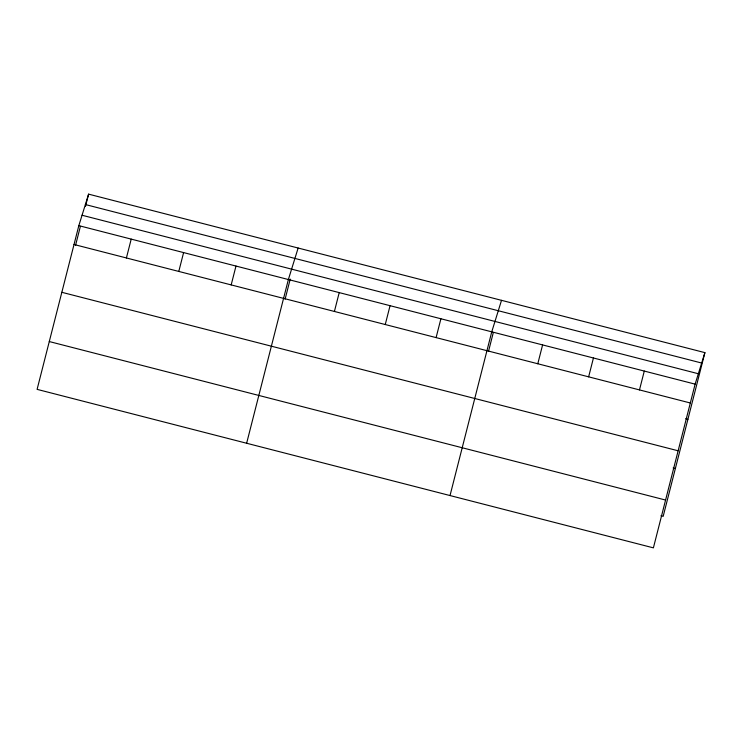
<?xml version="1.0" encoding="UTF-8"?>
<svg xmlns="http://www.w3.org/2000/svg" width="742" height="742" viewBox="0 0 742 742"><rect width="100%" height="100%" fill="white"/><g stroke="black" fill="none" stroke-linecap="round" stroke-linejoin="round"><path stroke-width="1.11" d="M78.828 225.642L37.1 389.365L653.396 547.856L695.124 384.143L704.9 352.635L88.604 194.144L78.828 225.642L695.124 384.143M75.582 245.231L80.396 226.329M85.497 206.332L88.604 194.144M126.409 257.966L131.213 239.119M178.794 271.433L183.599 252.586M231.179 284.909L235.984 266.063M246.641 443.252L288.369 279.539L298.145 248.032M285.123 299.119L290.224 279.103M334.41 311.454L339.215 292.608M385.256 324.532L390.06 305.685M436.101 337.61L440.906 318.763M450.023 495.554L491.751 331.841L501.518 300.334M488.496 351.42L493.319 332.518M537.792 363.765L542.597 344.919M588.638 376.834L593.442 357.996M639.483 389.912L644.288 371.065M704.9 352.635L663.172 516.358L660.955 515.783M85.376 204.542L701.672 363.033M82.056 215.245L698.352 373.745M74.024 244.489L690.329 402.989M685.701 418.72L687.908 419.295M61.836 292.302L678.142 450.793M673.142 467.979L675.359 468.545M49.287 341.552L665.583 500.052"/></g></svg>
